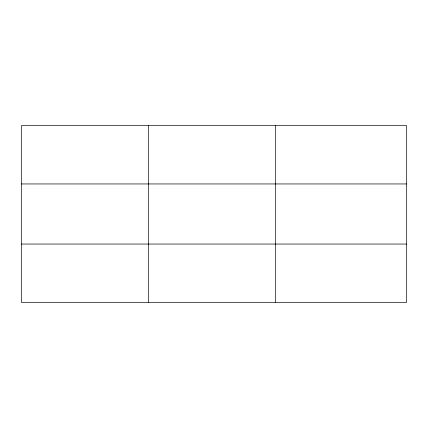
<?xml version="1.0" encoding="UTF-8"?>
<svg xmlns="http://www.w3.org/2000/svg" width="428" height="428" viewBox="0 0 428 428"><rect width="100%" height="100%" fill="white"/><g stroke="black" fill="none" stroke-linecap="round" stroke-linejoin="round"><path stroke-width="0.64" d="M148.516 125.613L148.516 302.387M275.632 125.613L275.632 302.387M406.6 244.051L406.6 302.387L21.4 302.387L21.4 125.613L406.6 125.613L406.6 244.051L21.4 244.051M21.4 183.949L406.6 183.949"/></g></svg>
